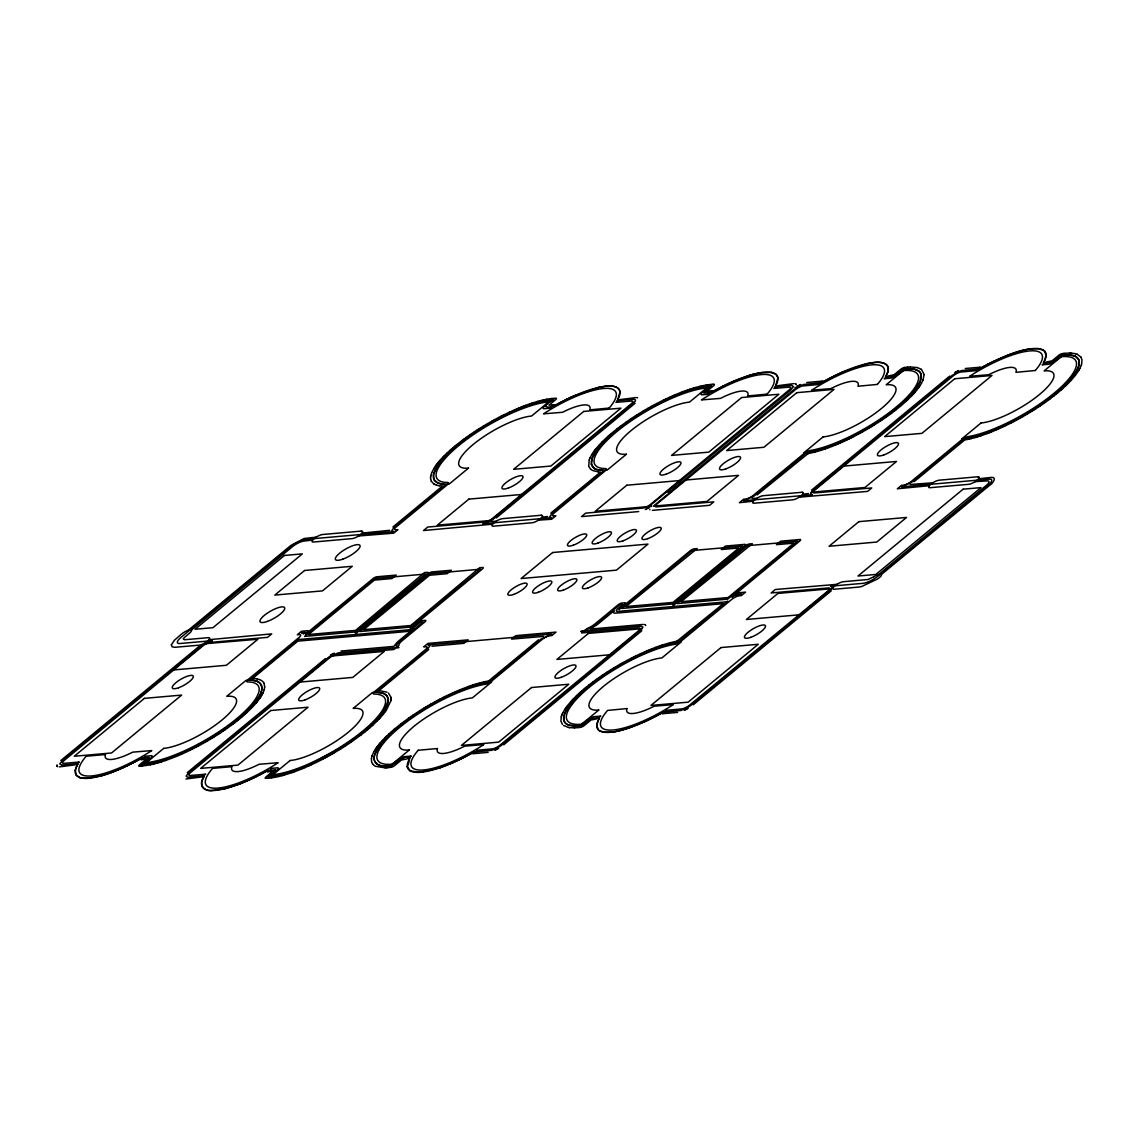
<?xml version="1.0" encoding="UTF-8"?>
<svg xmlns="http://www.w3.org/2000/svg" width="1139" height="1139" viewBox="0 0 1139 1139"><rect width="100%" height="100%" fill="white"/><g stroke="black" fill="none" stroke-linecap="round" stroke-linejoin="round"><path stroke-width="1.5" d="M56.95 765.622L57.092 764.881M264.689 686.874L264.262 689.536M371.428 758.588L371.585 761.777M388.328 700.4L384.455 710.181M391.019 699.83L391.09 699.019M430.556 477.54L430.627 476.714M75.345 770.334L76.171 775.033L79.986 777.638M888.107 370.446C889.474 362.686 879.365 361.59 873.926 362.601M371.428 758.546L372.083 755.783M390.876 700.727L391.004 699.873M430.642 476.672L430.77 475.817M75.345 770.334L75.843 768.384M888.107 370.446L887.608 372.396M430.784 475.76L431.653 472.899M390.862 700.784L386.278 710.337M561.271 716.787L560.915 721.058L562.41 724.39M1078.875 365.448L1078.861 359.91L1075.387 356.308M1081.623 364.124L1081.979 359.853L1080.939 357.105M264.248 689.579L263.166 692.555M374.816 754.502C372.054 760.012 376.682 765.949 382.533 765.864M589.219 459.985L588.721 465.979M561.285 716.744L561.57 715.819M1078.861 365.462L1077.323 369.378M1081.324 365.092L1081.609 364.181M75.843 768.369L76.712 766.248M887.608 372.41L886.74 374.532M372.097 755.726L373.976 751.569M374.816 754.488L378.746 747.113L385.922 738.513M589.247 459.942L590.03 457.949M561.584 715.762L561.94 714.808M564.659 713.569L563.819 720.318M923.017 380.013L924.113 374.56M1081.31 365.149L1080 368.21M431.667 472.842L433.845 468.556M561.954 714.765L562.381 713.769M564.659 713.555C586.713 679.57 625.553 659.865 662.642 646.055M923.003 380.07L921.479 383.231M262.653 693.623L263.137 692.612M305.864 633.555L307.174 632.316A3.146 0.883 -29.9 0 0 307.487 630.735L301.536 631.262L297.322 634.736L299.742 634.537A6.279 1.765 -29.9 0 1 299.173 637.37L248.316 679.371A5.239 1.466 -29.9 0 0 247.49 681.934A7.574 2.121 -29.9 0 0 247.775 681.934A72.825 20.445 -29.9 0 1 234.207 720.66A72.825 20.445 -29.9 0 1 146.504 762.561L145.336 762.646L150.675 758.247A5.239 1.466 -29.9 0 0 151.188 755.684L144.667 756.31A3.403 0.954 -29.9 0 1 142.218 758.916L140.837 759.699L146.29 759.215L139.684 764.668A3.146 0.883 -29.9 0 0 139.229 766.205L139.428 766.205M590.059 457.892L591.782 454.646M562.395 713.726L562.894 712.701M76.726 766.248L77.836 763.785L61.691 765.123M203.326 777.937C198.371 784.315 204.465 792.018 211.868 790.523M886.74 374.546L885.686 377.023L892.791 376.425L902.373 369.235L913.948 369.093M203.326 777.923L204.152 775.887L187.608 777.282L186.127 776.086L189.031 772.513L329.242 656.918L338.283 652.861L399.006 647.493A13.098 3.673 -29.9 0 1 400.316 640.915L423.096 622.093L420.12 622.364L415.564 626.123A6.293 1.765 -29.9 0 1 407.776 629.91L300.198 639.392A6.293 1.765 -29.9 0 1 298.931 638.979L249.555 679.997L253.499 680.424M262.07 694.719L262.625 693.679M562.922 712.644L564.859 709.312M1076.754 370.431L1077.309 369.392M1079.971 368.267L1078.761 370.446M262.041 694.776L260.689 697.011M374.019 751.512L374.646 750.444M921.451 383.288L920.098 385.523M1076.739 370.446L1072.924 376.126M389.709 530.318L362.06 533.109M433.874 468.499L435.369 466.221M437.191 466.378L433.532 474.45L434.044 479.733L438.002 483.05L445.577 484.744L394.066 527.4L391.773 530.703L393.724 531.6L306.135 539.317A12.572 3.531 -29.9 0 0 290.559 546.905L181.186 637.214A12.572 3.531 -29.9 0 0 179.934 643.521L212.423 640.659L206.814 642.496L200.763 646.326L62.645 760.368L59.741 763.913L61.663 765.123M431.937 646.226L463.943 643.321L468.157 639.847L427.922 643.393L423.722 646.867L426.128 646.667A6.279 1.765 -29.9 0 1 425.559 649.501L374.703 691.515A5.239 1.466 -29.9 0 0 373.877 694.064A7.574 2.121 -29.9 0 0 374.176 694.064A72.825 20.445 -29.9 0 1 360.607 732.79A72.825 20.445 -29.9 0 1 272.89 774.691L271.723 774.776L277.062 770.377A5.239 1.466 -29.9 0 0 277.574 767.828L271.011 768.398A3.403 0.954 -29.9 0 1 268.605 771.046L267.224 771.829L272.691 771.359L266.085 776.812A3.146 0.883 -29.9 0 0 265.615 778.336L267.209 778.279M374.674 750.373L376.169 748.095M547.588 516.494L541.95 517.263M591.824 454.589L592.508 453.479M808.348 493.514L802.696 494.283M1078.733 370.502L1075.444 375.244M259.891 698.193L260.646 697.068M437.191 466.364L438.786 464.071M384.455 710.195L375.258 721.215M592.551 453.422L594.174 451.087M564.901 709.255L565.656 708.131M919.301 386.705L920.056 385.58M259.849 698.264L257.087 701.909M435.411 466.15L436.237 464.997M385.409 711.548L386.235 710.394M376.212 748.024L377.023 746.885M565.699 708.059L566.524 706.92M918.433 387.915L919.258 386.776M209.035 639.677L271.737 633.882L267.523 637.356L209.932 642.453A6.279 1.765 -29.9 0 0 202.956 645.841L64.026 760.567A6.279 1.765 -29.9 0 0 63.457 763.401L79.331 762.062A3.403 0.954 -29.9 0 0 75.288 764.81L59.584 766.86M312.67 540.028L303.472 541.139A9.425 2.648 -29.9 0 0 292.994 546.222L191.409 630.095M305.409 634.281L372.923 578.683A3.146 0.883 -29.9 0 1 376.81 576.79L396.187 575.081L391.973 578.555L374.389 580.107L308.498 634.523L355.582 630.38L424.491 572.59L427.467 572.333A3.146 0.883 -29.9 0 1 427.153 573.899L357.048 631.789A3.146 0.883 -29.9 0 1 355.311 632.928L357.005 632.828A3.146 0.883 -29.9 0 1 357.945 631.718L428.05 573.828A3.146 0.883 -29.9 0 1 431.937 571.935L451.315 570.226L447.1 573.7L429.531 575.252L363.626 629.668L410.709 625.51L479.619 567.735L482.609 567.464A3.146 0.883 -29.9 0 1 482.295 569.044L412.176 626.934A3.146 0.883 -29.9 0 1 410.709 627.931L410.467 628.059M436.28 464.94L437.162 463.772M438.8 464.057L449.108 452.681M492.575 524.182L423.523 530.532L427.723 527.058L485.314 521.961A6.279 1.765 -29.9 0 0 492.29 518.572L631.234 403.847A6.279 1.765 -29.9 0 0 631.803 401.013L615.928 402.352A3.403 0.954 -29.9 0 0 619.972 399.604L636.231 397.525M385.366 711.604L383.473 714.039M594.216 451.016L595.113 449.848M377.08 746.814L377.963 745.646M566.567 706.849L567.45 705.682M753.32 501.203L739.396 502.698L743.61 499.224L746.073 498.996A6.279 1.765 -29.9 0 0 753.05 495.593L803.949 453.578A5.239 1.466 -29.9 0 1 809.971 450.56M918.39 387.986L916.496 390.421M929.253 485.698L897.347 488.788L901.547 485.314L904.01 485.072A6.279 1.765 -29.9 0 0 910.986 481.683L961.886 439.668A5.239 1.466 -29.9 0 1 967.908 436.636M978.643 478.779L991.243 477.412C997.636 476.771 992.453 483.961 989.663 485.299L881.401 574.469M437.219 463.701L438.173 462.505M595.156 449.777L596.11 448.595M598.587 447.755L592.323 457.736L591.483 464.498M378.02 745.575L378.96 744.379M567.507 705.611L570.653 701.838M914.019 391.247L920.284 381.28L920.91 373.834M1072.91 376.141L1070.931 378.561M1075.387 375.301L1071.044 380.412M438.23 462.434L439.241 461.224M256.019 703.19L257.03 701.98M596.167 448.524L599.513 444.68M598.601 447.741L609.977 436.08M382.405 715.32L383.416 714.11M379.016 744.322L380.027 743.098M914.005 391.261L910.759 395.005M915.429 391.702L916.439 390.478M439.298 461.153L440.366 459.928M255.962 703.261L252.431 707.148M382.348 715.392L380.084 717.94M380.084 743.027L382.362 740.478M651.052 506.556L651.536 506.015L650.654 506.599M794.951 387.445L795.349 387.402M914.304 392.998L915.372 391.759M1070.916 378.589L1064.894 384.996M440.437 459.857L441.562 458.604M570.71 701.766L571.849 700.513M913.108 394.322L914.233 393.069M441.633 458.533L442.829 457.266M599.57 444.609L602.09 441.989M378.817 719.293L380.013 718.011M382.433 740.407L384.939 737.787M571.92 700.442L573.116 699.175M910.744 395.019L908.281 397.596M911.841 395.66L913.037 394.393M1070.973 380.469L1068.467 383.103M442.9 457.195L444.153 455.899M252.36 707.219L246.793 712.658M377.493 720.645L378.746 719.364M385.936 738.499C414.596 710.665 451.329 691.003 489.841 681.293L540.883 639.164L551.888 634.024L427.894 644.945L429.873 645.841L427.581 649.145L375.955 692.056L378.803 692.427M573.173 699.104L575.807 696.442M911.769 395.731L907.698 399.775M444.224 455.828L445.534 454.532M602.161 441.918L603.471 440.622M375.229 721.229L369.62 726.554M377.422 720.716L373.179 724.788M385.01 737.716L386.32 736.406M906.943 398.906L908.253 397.611M1067.086 384.469L1068.396 383.174M445.605 454.461L446.972 453.151M603.542 440.551L606.404 437.846M386.406 736.335L389.253 733.63M575.893 696.37L577.245 695.061M906.929 398.921L904.124 401.569M1064.865 385.01C1036.476 411.336 1000.925 430.2 963.566 439.597L912.524 481.726L901.547 486.866L989.136 479.135A12.572 3.531 -29.9 0 1 987.883 485.456L878.511 575.764A12.572 3.531 -29.9 0 1 862.949 583.339L830.445 586.201L832.41 587.382L829.534 590.927L690.106 705.981L680.937 710.465L663.51 712.146L654.299 717.015M1065.648 385.85L1067.001 384.541M447.043 453.08L450.019 450.346M449.122 452.667L452.026 449.99M577.331 694.989L578.754 693.665M906.203 401.17L907.626 399.846M1065.563 385.922L1062.602 388.655M245.241 714.068L246.707 712.729M606.489 437.76L607.955 436.436M371.627 726.198L373.108 724.86M389.339 733.559L394.066 729.387M578.826 693.594L580.292 692.256M904.11 401.597C880.362 422.512 852.299 438.686 822.301 448.766M906.131 401.241L901.39 405.413M450.104 450.275L451.613 448.937M452.055 449.976C475.006 430.186 501.815 414.753 530.432 404.772M243.632 715.477L245.156 714.139M608.041 436.365L609.564 435.013M609.991 436.066C633.982 415.464 662.072 399.348 692.199 389.652M369.591 726.568L355.98 737.531L340.02 748.309L307.615 765.436L289.278 772.399L273.744 776.1L267.964 776.57L275.738 769.608L266.697 771.032M370.033 727.607L371.542 726.269M580.377 692.185L581.901 690.846M1060.993 390.065L1062.516 388.726M451.699 448.866L453.279 447.513M553.682 399.988C537.224 407.306 549.61 409.015 555.875 404.986M241.981 716.901L243.547 715.548M635.078 403.306L496.319 517.903M609.65 434.941L611.216 433.603M368.367 729.031L369.947 727.693M581.986 690.775L583.567 689.422M1060.907 390.15L1057.633 392.912M453.365 447.442L454.988 446.089M240.272 718.325L241.895 716.972M611.301 433.518L616.484 429.303M366.658 730.455L368.281 729.102M394.165 729.316L401.184 723.664M901.305 405.484L896.137 409.698M583.652 689.351L585.261 687.999M60.851 760.525L198.941 646.511M392.912 527.001L442.63 485.954L439.355 485.727M187.252 772.669L325.327 658.655M550.849 513.091L600.566 472.044L598.445 471.945M428.734 649.543L379.016 690.59L386.989 692.156M538.391 639.876L488.688 680.923L484.004 681.862M757.065 494.924L807.992 453.664M811.609 490.112L949.684 376.098M503.723 744.778L641.798 630.764M693.21 704.813L831.285 590.799M455.073 446.004L456.739 444.651M238.521 719.763L240.187 718.396M364.907 731.893L366.573 730.54M585.361 687.928L587.026 686.561M1055.867 394.35L1057.533 392.998M456.824 444.58L462.277 440.352M236.713 721.201L238.421 719.834M364.822 731.964L361.262 734.769M587.112 686.49L588.82 685.137M914.275 481.583L964.719 439.953L967.637 439.412M1054.073 395.788L1055.782 394.421M234.876 722.624L236.627 721.272M616.569 429.232L618.32 427.865M894.286 411.136L896.037 409.784M588.92 685.052L590.671 683.699M1053.974 395.859L1050.343 398.664M618.42 427.794L620.214 426.427M232.982 724.062L234.776 722.71M361.163 734.84L351.438 741.902M401.284 723.578L408.958 717.94M892.392 412.574L894.186 411.207M590.771 683.614L592.551 682.261M462.377 440.266L464.199 438.914M620.314 426.356L626.108 422.142M232.883 724.148L227.088 728.362M890.47 414.012L892.293 412.645M592.65 682.19L594.487 680.823M1048.407 400.088L1050.243 398.735M464.299 438.842L466.164 437.49M888.505 415.436L890.371 414.083M594.586 680.752L596.452 679.399M1046.442 401.526L1048.307 400.173M466.278 437.404L470.208 434.642M886.498 416.86L888.392 415.507M596.551 679.314L600.495 676.552M1044.435 402.95L1046.342 401.597M626.222 422.071L630.209 419.309M225.052 729.772L226.974 728.433M409.072 717.855L411.008 716.516M884.462 418.284L886.398 416.945M1042.399 404.373L1044.335 403.021M470.322 434.557L474.379 431.823M222.973 731.181L224.938 729.843M349.374 743.326L351.325 741.987M411.108 716.445L413.073 715.107M882.398 419.693L884.348 418.355M600.595 676.481L602.559 675.142M1040.334 405.783L1042.299 404.445M630.323 419.237L632.316 417.913M220.881 732.591L222.874 731.266M349.26 743.397L345.145 746.116M413.186 715.036L419.451 710.935M880.29 421.103L882.284 419.764M602.673 675.071L604.652 673.733M1038.241 407.178L1040.22 405.854M474.479 431.752L476.501 430.428M632.43 417.842L634.437 416.518M218.759 733.972L220.767 732.662M880.176 421.174L873.841 425.231M604.766 673.662L606.788 672.352M1036.106 408.574L1038.127 407.249M476.615 430.357L478.651 429.061M634.551 416.447L636.587 415.137M216.609 735.353L218.645 734.057M342.996 747.497L345.032 746.187M606.902 672.266L613.309 668.251M1033.956 409.955L1035.992 408.645M478.764 428.99L483.021 426.342M636.701 415.066L638.765 413.77M214.431 736.719L216.495 735.424M340.817 748.85L342.882 747.568M419.565 710.864L421.615 709.569M1031.777 411.307L1033.842 410.026M316.158 537.152L304.127 538.505L290.886 545.439L188.305 630.237M358.571 535.985L393.724 533.152L397.924 529.678L395.518 529.877A6.279 1.765 -29.9 0 1 396.087 527.044L446.944 485.043A5.239 1.466 -29.9 0 0 447.769 482.48A7.574 2.121 -29.9 0 0 447.47 482.48A72.825 20.445 -29.9 0 1 461.039 443.754A72.825 20.445 -29.9 0 1 548.756 401.853L549.923 401.768L544.584 406.167A5.239 1.466 -29.9 0 0 544.072 408.73L550.635 408.146A3.403 0.954 -29.9 0 1 553.041 405.498L554.422 404.715L548.955 405.199L555.604 399.704A3.146 0.883 -29.9 0 0 556.031 398.209L551.504 398.522M638.879 413.699L643.179 411.094M496.049 521.306L491.322 521.363M538.462 520.139L551.66 519.242L555.875 515.768L553.454 515.967A6.279 1.765 -29.9 0 1 554.024 513.134L604.88 471.119A5.239 1.466 -29.9 0 0 605.706 468.57A7.574 2.121 -29.9 0 0 605.407 468.57A72.825 20.445 -29.9 0 1 618.99 429.844A72.825 20.445 -29.9 0 1 706.693 387.929L707.86 387.844L702.521 392.257A5.239 1.466 -29.9 0 0 702.008 394.806L708.586 394.236A3.403 0.954 -29.9 0 1 710.978 391.588L712.359 390.791L706.906 391.275L713.541 385.794A3.146 0.883 -29.9 0 0 713.968 384.299L713.868 384.299M212.238 738.072L214.317 736.791M338.625 750.202L340.703 748.921M871.648 426.584L873.727 425.303M756.809 498.327L752.067 498.384M421.743 709.497L423.822 708.216M799.222 497.159L867.548 491.407L871.748 487.933L814.2 492.988A6.279 1.765 -29.9 0 1 814.769 490.154L953.713 375.429A6.279 1.765 -29.9 0 1 960.69 372.04L976.778 370.602A3.403 0.954 -29.9 0 1 979.184 367.954L980.565 367.171L965.288 368.509M1031.663 411.378L1027.378 413.998M732.534 596.651L731.85 597.078L799.663 541.082A3.146 0.883 -29.9 0 0 799.977 539.502L780.599 541.21L776.399 544.684L793.983 543.132L728.077 597.548L680.994 601.705L752.295 543.702L749.32 543.972A3.146 0.883 -29.9 0 0 745.419 545.866L675.313 603.755A3.146 0.883 -29.9 0 0 674.388 604.823L672.679 604.966A3.146 0.883 -29.9 0 0 674.416 603.827L744.522 545.937A3.146 0.883 -29.9 0 0 744.849 544.357L725.472 546.065L721.272 549.539L738.855 548.001L672.95 602.417L625.866 606.56L697.168 548.571L694.178 548.827A3.146 0.883 -29.9 0 0 690.291 550.721L620.186 608.61A3.146 0.883 -29.9 0 0 619.317 609.55L619.26 609.664A3.146 0.883 -29.9 0 1 619.801 608.283L624.542 604.353A3.146 0.883 -29.9 0 0 624.855 602.773L621.88 603.029A3.146 0.883 -29.9 0 0 617.993 604.923L594.53 624.286A9.952 2.791 -29.9 0 1 587.154 628.529L581.659 632.942L639.207 627.902A6.279 1.765 -29.9 0 1 638.637 630.721L499.694 745.447A6.279 1.765 -29.9 0 1 492.717 748.85L476.629 750.288A3.403 0.954 -29.9 0 1 474.223 752.936L472.842 753.719L488.118 752.366M932.741 482.822L910.004 484.474M975.155 481.655L987.527 480.857A9.425 2.648 -29.9 0 1 986.687 485.114L878.795 574.44M836.866 584.35L775.346 589.504L771.146 592.978L828.694 587.923A6.279 1.765 -29.9 0 1 828.124 590.757L689.18 705.482A6.279 1.765 -29.9 0 1 682.204 708.885L666.116 710.323A3.403 0.954 -29.9 0 1 663.71 712.971L662.328 713.754L677.605 712.402M483.135 426.271L487.464 423.694M210.017 739.396L212.125 738.143M869.441 427.908L871.534 426.655M338.511 750.274L334.183 752.851M423.936 708.145L426.029 706.892M613.423 668.18L617.751 665.603M643.293 411.022L645.4 409.784M207.796 740.72L209.903 739.467M867.206 429.218L869.313 427.979M426.143 706.821L428.264 705.582M1027.264 414.069L1022.907 416.603M487.577 423.623L491.963 421.131M645.514 409.713L647.65 408.488M330.324 655.181L331.036 654.768M796.745 386.548L797.457 386.135M205.547 742.002L207.668 740.777M648.547 507.866L649.258 507.453M954.696 372.638L955.407 372.225M867.092 429.289L862.707 431.795M331.947 754.146L334.069 752.922M543.403 636.416L511.625 639.121L515.839 635.647L556.06 632.102L551.86 635.576L549.397 635.804A6.279 1.765 -29.9 0 0 542.42 639.207L491.521 681.222A5.239 1.466 -29.9 0 1 485.499 684.24M428.378 705.511L430.499 704.286M732.89 596.437L733.601 596.039M617.865 665.546L619.986 664.322M497.999 748.665L498.711 748.252M687.486 708.686L688.198 708.287M647.764 408.417L652.163 405.968M203.297 743.283L205.433 742.073M329.684 755.413L331.819 754.217M430.613 704.215L435.013 701.752M1020.644 417.871L1022.779 416.675M620.114 664.251L622.25 663.04M824.081 381.351L821.148 382.761L803.436 384.512L794.922 388.798L670.159 491.735L667.183 491.991L790.58 390.093L793.456 386.591L791.534 385.366M266.683 771.046L262.952 773.11M555.889 404.986L561.513 401.939M714.751 390.549L711.021 392.442L703.859 393.012L711.647 386.036L710.195 386.093M824.095 381.351L828.765 378.803M470.45 753.961L474.322 752.039L492.034 750.288L500.619 745.945L640.018 630.921L642.951 627.076L640.986 626.165L580.776 631.476A13.098 3.673 -29.9 0 0 596.993 623.588L619.773 604.766L622.762 604.51L618.206 608.269A6.293 1.765 -29.9 0 0 617.566 611.429L725.144 601.947A6.293 1.765 -29.9 0 0 727.849 601.193L679.186 641.442L671.739 643.578M492.076 421.06L494.226 419.878M201.034 744.536L203.183 743.354M860.443 433.034L862.593 431.852M327.42 756.666L329.57 755.484M1020.53 417.942L1016.116 420.348M622.364 662.969L624.499 661.787M714.765 390.549L715.691 390.036M983.897 366.402L979.084 368.837L961.302 370.616L952.176 375.386L813.388 489.955L810.484 493.5L812.42 494.71L743.582 500.776L753.975 496.091L805.771 453.393L809.886 451.955M470.435 753.975L461.993 758.403M715.705 390.036L722.268 386.577M983.911 366.402L987.655 364.395M494.34 419.821L498.754 417.458M652.277 405.897L654.427 404.744M797.827 385.936L798.539 385.552M331.406 654.569L332.118 654.185M198.77 745.76L200.92 744.593M647.465 508.45L648.191 508.065M955.763 372.026L956.475 371.641M858.18 434.272L860.329 433.105M325.156 757.891L327.306 756.737M435.141 701.695L437.291 700.528M733.957 595.825L735.694 594.558A3.146 0.883 -29.9 0 1 739.595 592.664L745.547 592.138L741.347 595.612L738.884 595.839A6.279 1.765 -29.9 0 0 731.907 599.242L681.122 641.172A5.239 1.466 -29.9 0 1 674.986 644.275M624.628 661.731L626.777 660.563M496.917 749.248L497.643 748.864M686.418 709.284L687.13 708.885M262.938 773.11L260.133 774.605M654.555 404.672L656.705 403.533M196.492 746.956L198.642 745.817M858.066 434.329L853.638 436.65M322.892 759.101L325.042 757.962M437.404 700.471L439.554 699.332M1013.852 421.558L1016.002 420.419M626.891 660.506L631.319 658.185M828.779 378.803L841.878 372.425M133.747 762.475L141.848 758.147L149.337 757.478L141.549 764.454L145.835 764.155M561.527 401.939L567.151 399.091M133.733 762.475L127.169 765.764M987.67 364.395L990.474 362.942M260.119 774.605L256.375 776.527M498.882 417.387L501.032 416.276M656.819 403.477L663.51 400.088M196.378 747.027L191.95 749.277M320.614 760.268L322.764 759.158M439.682 699.261L444.096 697.011M1011.574 422.726L1013.724 421.615M654.284 717.015L647.735 720.261M501.16 416.219L503.31 415.123M798.909 385.366L799.621 384.996M332.488 654L333.2 653.629M646.383 509.005L647.109 508.635M956.845 371.442L957.572 371.086M851.36 437.789L853.51 436.707M318.336 761.421L320.486 760.325M1011.46 422.783L1004.769 426.086M631.433 658.128L633.597 657.046M495.835 749.804L496.561 749.434M685.322 709.839L686.048 709.469M722.283 386.577L723.208 386.107M990.489 362.942L993.293 361.547M723.222 386.093L729.757 382.975M256.36 776.527L254.495 777.453M461.978 758.417L452.667 762.774M503.424 415.066L510.087 411.862M189.686 750.402L191.822 749.348M849.096 438.914L851.246 437.846M444.224 696.954L446.374 695.886M316.072 762.532L318.222 761.478M633.711 656.975L635.861 655.922M567.165 399.091L570.895 397.326M993.308 361.547L1008.855 354.784M254.481 777.453L248.9 780.073M663.638 400.031L665.774 399.006M187.422 751.484L189.558 750.459M846.832 439.996L848.968 438.971M446.488 695.829L448.638 694.804M315.944 762.589L311.559 764.682M635.975 655.865L640.374 653.772M127.155 765.778L123.439 767.515M647.721 720.275L644.93 721.571M665.902 398.949L670.273 396.927M799.991 384.825L800.703 384.484M333.57 653.459L334.282 653.117M645.3 509.517L646.027 509.176M957.927 370.901L958.639 370.574M844.583 441.049L846.718 440.053M187.294 751.541L182.923 753.577M1002.519 427.139L1004.655 426.143M448.752 694.747L453.137 692.711M494.767 750.316L495.479 749.975M684.254 710.352L684.966 710.01M570.91 397.312L573.672 396.059M510.215 411.805L514.572 409.855M842.333 442.074L844.455 441.106M1002.391 427.196L998.049 429.161M309.31 765.707L311.431 764.739M640.502 653.715L642.624 652.747M729.772 382.975L734.37 380.939M123.425 767.529L117.915 769.936M644.916 721.571L628.856 727.992M248.886 780.087L241.596 783.176M670.401 396.87L672.508 395.931M840.098 443.071L842.219 442.131M182.795 753.619L178.467 755.527M453.251 692.669L455.358 691.729M309.196 765.764L304.868 767.658M642.738 652.704L644.845 651.764M573.686 396.059L598.957 387.345M841.892 372.425L867.149 363.711M452.653 762.788L440.224 767.672M514.686 409.798L516.779 408.887M672.622 395.874L674.715 394.977M837.891 444.025L839.984 443.128M995.828 430.115L997.921 429.204M455.486 691.672L457.579 690.775M644.973 651.707L647.066 650.796M734.384 380.939L749.149 375.486M516.892 408.844L518.985 407.976M674.843 394.92L681.25 392.314M835.684 444.95L837.777 444.082M176.274 756.438L178.353 755.57M995.714 430.158L991.457 431.923M457.693 690.718L459.772 689.85M302.661 768.583L304.754 767.7M647.18 650.753L649.258 649.885M117.901 769.936L115.21 771.046M519.099 407.919L521.149 407.079M835.57 444.993L829.235 447.499M174.096 757.335L176.161 756.495M459.885 689.793L468.343 686.532M302.547 768.626L298.333 770.306M649.387 649.828L651.437 649.002M115.196 771.046L110.796 772.74M240.699 783.532L241.582 783.191M521.263 407.036L523.314 406.239M989.293 432.763L991.343 431.966M173.982 757.378L165.639 760.482M651.551 648.945L655.722 647.336M239.816 783.874L240.685 783.547M238.934 784.216L239.802 783.888M523.427 406.196L525.435 405.427M681.364 392.272L683.386 391.517M987.171 433.575L989.179 432.806M298.219 770.348L294.104 771.886M1008.869 354.77L1017.355 351.851M238.919 784.23L225.679 788.487M525.549 405.384L527.542 404.658M683.485 391.474L685.479 390.748M827.128 448.268L829.121 447.542M985.064 434.343L987.057 433.617M655.836 647.294L657.829 646.568M110.782 772.74L106.525 774.221M821.603 382.633L821.774 382.576A65.493 18.381 -29.9 0 1 885.316 377.109M527.656 404.616L529.607 403.932M685.593 390.705L687.557 390.008M825.049 448.994L827.014 448.296M984.95 434.386L980.95 435.767M468.442 686.49L470.407 685.806M292.04 772.612L293.99 771.929M657.929 646.525L659.894 645.841M440.209 767.672L419.736 772.342M529.72 403.889L531.657 403.234M687.657 389.979L689.593 389.324M824.949 449.037L821.005 450.332M165.539 760.525L161.596 761.82M470.521 685.763L472.457 685.123M660.008 645.799L661.944 645.144M291.926 772.655L284.081 775.118M628.842 728.006L621.567 730.199M106.511 774.235L102.425 775.502M531.756 403.206L537.565 401.426M530.461 404.758L536.113 403.035M689.707 389.282L691.601 388.67M978.942 436.408L980.85 435.796M472.557 685.08L474.45 684.468M662.044 645.115L669.746 642.823M691.7 388.641L693.566 388.072M822.287 448.78L813.232 451.258M820.906 450.361L815.211 452.012M976.977 437.02L978.842 436.451M159.617 762.432L161.496 761.849M474.564 684.439L476.429 683.87M662.67 646.055L666.4 644.945M749.163 375.471L752.352 374.546M1017.369 351.851L1020.558 350.926M693.679 388.043L695.502 387.502M692.213 389.638L702.706 387.061M975.041 437.575L976.878 437.049M157.695 762.988L159.517 762.461M476.529 683.827L480.259 682.788M102.41 775.502L86.578 778.378M537.665 401.398L539.459 400.9M536.142 403.021L553.568 399.96M695.602 387.474L699.246 386.52M974.941 437.604L971.296 438.572M157.595 763.016L153.95 763.984M666.415 644.93L671.725 643.578M282.187 775.645L283.981 775.146M752.366 374.546L760.411 372.752M1020.572 350.912L1022.096 350.513M621.552 730.213L618.534 730.953M539.559 400.885L543.118 400.003M815.111 452.041L808.078 453.649M480.359 682.759L483.904 681.877M669.846 642.795L676.865 641.186M282.088 775.673L278.528 776.542M1022.11 350.513L1029.272 349.018M225.664 788.487L211.882 790.523M699.346 386.491L701.054 386.078M969.488 438.999L971.211 438.6M152.142 764.411L153.85 764.013M618.52 730.953L614.975 731.679M543.203 399.974L546.592 399.276M701.154 386.064L702.82 385.694M813.203 451.258L809.9 451.955M967.737 439.383L969.403 439.028M150.376 764.796L152.042 764.44M278.443 776.57L275.054 777.268M598.957 387.345L605.706 386.235M867.163 363.711L873.912 362.601M702.905 385.68L706.194 385.067M150.49 763.443C175.463 758.047 198.485 745.945 219.827 732.206C230.633 725.016 241.055 717.129 250.11 707.803C255.606 701.681 268.064 688.938 258.026 681.706M150.291 764.81L142.332 766.034M546.677 399.262L551.418 398.536M702.735 387.046L704.301 386.776M676.965 641.172L723.365 603.642L615.473 613.166A9.425 2.648 -29.9 0 1 614.12 610.76L597.562 624.4L590.173 629.098L643.065 624.443M150.462 763.443L145.849 764.155M274.969 777.282L271.794 777.809M904.48 367.484L904.252 367.527A3.146 0.883 -29.9 0 0 900.693 369.307L894.044 374.788L888.164 375.97A3.403 0.954 -29.9 0 1 884.135 378.718L890.527 378.205A5.239 1.466 -29.9 0 0 896.82 375.13L903.369 370.602A72.825 20.445 -29.9 0 1 898.4 405.213A72.825 20.445 -29.9 0 1 810.213 450.517M580.605 727.323L580.733 727.294A3.146 0.883 -29.9 0 0 584.264 725.529L590.913 720.047L596.793 718.866A3.403 0.954 -29.9 0 1 600.822 716.118L594.43 716.63A5.239 1.466 -29.9 0 0 588.137 719.691L581.588 724.233A72.825 20.445 -29.9 0 1 586.542 689.608A72.825 20.445 -29.9 0 1 674.744 644.318M614.96 731.679L612.312 732.078M706.28 385.053L707.803 384.825M704.329 386.776L710.167 386.093M390.99 767.302L391.247 767.273A3.146 0.883 -29.9 0 0 394.777 765.493L401.426 760.012L407.306 758.83A3.403 0.954 -29.9 0 1 411.336 756.082L404.943 756.595A5.239 1.466 -29.9 0 0 398.65 759.656L392.101 764.198A72.825 20.445 -29.9 0 1 397.055 729.586A72.825 20.445 -29.9 0 1 485.257 684.283M761.094 372.652L771.587 372.453M1029.286 349.018L1038.896 348.676L1044.42 350.912L1046.157 355.439L1043.708 363.127L1051.212 362.373L1060.309 355.311L1066.118 354.798M707.889 384.811L710.864 384.469M904.565 367.484L907.541 367.128M806.711 382.505L822.614 381.081L821.233 381.864A3.403 0.954 -29.9 0 0 818.784 384.484L802.753 385.95A6.279 1.765 -29.9 0 0 795.777 389.353L656.833 504.064A6.279 1.765 -29.9 0 0 656.263 506.898L713.811 501.843L709.597 505.317L652.405 510.357M1063.968 353.375L1062.189 353.617A3.146 0.883 -29.9 0 0 1058.629 355.382L1051.98 360.878L1046.1 362.06A3.403 0.954 -29.9 0 1 1042.071 364.807L1048.464 364.281A5.239 1.466 -29.9 0 0 1054.757 361.22L1061.306 356.692A72.825 20.445 -29.9 0 1 1056.351 391.303A72.825 20.445 -29.9 0 1 968.15 436.607M578.925 727.536L580.392 727.351M271.708 777.823L268.733 778.165M391.446 765.778C397.753 761.621 415.294 747.355 407.306 766.775M390.905 767.316L387.929 767.658M612.298 732.078L603.997 732.235L598.957 730.412M1064.054 353.361L1069.635 353.033M578.84 727.55L574.583 727.864M391.417 765.778L382.547 765.864M605.72 386.235C610.618 385.779 618.619 385.495 619.958 391.645M793.598 383.644L777.909 385.68A3.403 0.954 -29.9 0 1 773.865 388.442L789.74 387.103A6.279 1.765 -29.9 0 1 789.17 389.922L650.241 504.648A6.279 1.765 -29.9 0 1 643.264 508.051L585.674 513.134L581.46 516.608L638.666 511.568M791.505 385.381L775.431 386.747L777.894 377.735M340.917 651.052L393.809 646.397L397.411 642.026L413.87 628.401A9.425 2.648 -29.9 0 1 405.769 631.632L297.82 641.143L252.63 678.46L254.752 678.559M626.977 708.586L607.6 710.409A61.307 17.199 -29.9 0 0 613.223 729.971A61.307 17.199 -29.9 0 0 673.249 704.628L654.156 706.194A31.365 8.799 -29.9 0 1 627.019 708.572M185.984 778.991L201.674 776.94A3.403 0.954 -29.9 0 1 205.718 774.193L189.843 775.531A6.279 1.765 -29.9 0 1 190.412 772.698L329.356 657.972A6.279 1.765 -29.9 0 1 336.332 654.583L393.923 649.486L399.077 645.101A9.952 2.791 -29.9 0 1 401.483 641.285L424.89 621.937A3.146 0.883 -29.9 0 0 425.203 620.356L422.227 620.627A3.146 0.883 -29.9 0 0 418.326 622.52L413.557 626.45A3.146 0.883 -29.9 0 1 410.496 628.059M907.612 367.128L910.374 366.972M710.935 384.455L712.302 384.356M140.894 766.134L142.261 766.034M386.477 767.771L387.844 767.672M267.281 778.279L268.647 778.179M419.736 772.342L410.311 770.932M712.373 384.356L713.683 384.299M139.499 766.205L140.823 766.148M385.096 767.828L386.406 767.771M86.578 778.378L80.001 777.638M1066.132 354.798L1068.61 354.813M910.445 366.972L917.393 367.584M574.512 727.864L569.642 727.636M385.025 767.828L375.457 766.276M1069.706 353.033L1070.902 353.076M1070.973 353.076L1075.33 353.674M1068.624 354.813L1075.373 356.293M598.374 471.93L592.593 470.478M254.823 678.559L256.973 678.858M378.817 692.441L383.629 693.494L386.819 695.644M438.287 485.556L439.298 485.712M568.575 727.465L569.585 727.636M253.513 680.424L257.243 681.364M771.587 372.453L775.986 374.332L777.894 377.735M913.962 369.107L919.344 371.513M794.937 383.658L795.947 384.114M637 397.582L637.313 397.653A5.239 1.466 -29.9 0 1 637.598 397.782L637.456 397.696M438.23 485.541L436.337 485.072M644.389 624.457L645.115 624.685M568.518 727.451L563.549 725.458M257.03 678.872L260.603 680.011M1075.387 353.688L1077.152 354.257M917.45 367.598L921.408 369.378M436.28 485.057L433.916 483.99M1077.195 354.272L1080.911 357.077M257.257 681.364L258.012 681.706M57.79 766.718L57.534 766.604A5.239 1.466 -29.9 0 1 57.334 766.433M410.311 770.932L407.306 766.775M593.832 467.972C594.971 471.247 604.909 468.371 602.987 471.361L552.059 513.433L549.71 516.793L551.66 517.69L482.822 523.755L488.432 521.918L494.497 518.088L635.22 401.241L635.491 399.917L634.096 399.262L617.423 400.629L620 391.973M591.824 470.051L590.6 469.14M433.888 483.975L431.325 481.313M261.372 680.439L262.596 681.364M374.674 765.849L372.937 764.397M921.451 369.406L924.099 374.517M593.832 467.958L591.483 464.498M388.427 693.025L391.004 697.353M919.344 371.513L920.91 373.82M590.572 469.111L588.963 466.734M598.246 729.786L596.751 725.116L599.271 717.798L591.682 718.552L582.613 725.571L578.099 726.07L568.29 724.959L565.613 723.322L563.819 720.332M386.819 695.658L388.328 700.4M372.909 764.354L371.812 762.518M263.137 681.934L263.935 683.101M796.147 384.398L796.033 384.213A5.239 1.466 -29.9 0 1 796.189 384.512L796.232 384.754M649.97 509.788L649.856 509.589A5.239 1.466 -29.9 0 1 649.799 509.332M645.486 625.012L645.614 625.197A5.239 1.466 -29.9 0 1 645.656 625.468L645.699 625.553M57.164 766.291L57.05 766.091A5.239 1.466 -29.9 0 1 56.993 765.821L57.007 765.978M431.311 481.27L430.642 479.192M263.949 683.144L264.704 686.831M430.642 479.149L430.556 477.583M391.004 697.395L391.09 698.962M711.419 392.428A65.493 18.381 -29.9 0 1 775.061 386.819M553.483 406.352A65.493 18.381 -29.9 0 1 617.124 400.743M268.163 770.206A65.493 18.381 -29.9 0 1 204.522 775.801M141.777 758.061A65.493 18.381 -29.9 0 1 78.135 763.671M979.625 368.794A65.493 18.381 -29.9 0 1 1043.253 363.199M473.781 752.082A65.493 18.381 -29.9 0 1 410.154 757.691M663.268 712.117A65.493 18.381 -29.9 0 1 599.641 717.727M171.377 644.845L172.06 646.781L174.666 647.308L199.154 645.187A6.806 1.908 -29.9 0 0 207.597 641.086A6.806 1.908 -29.9 0 0 208.28 637.669L184.504 639.748L183.322 639.022A5.738 1.609 -29.9 0 1 184.319 637.569L189.444 633.241A6.806 1.908 -29.9 0 0 190.128 629.824A6.806 1.908 -29.9 0 0 181.699 633.925L174.395 640.246L171.377 644.845M303.487 633.711L305.394 632.472L301.508 632.814L303.487 633.711M86.194 756.239L86.094 756.353A61.307 17.199 -29.9 0 0 91.732 775.915A61.307 17.199 -29.9 0 0 151.758 750.573L132.651 752.153A31.365 8.799 -29.9 0 1 105.514 754.531L86.194 756.239M212.594 768.369L212.48 768.498A61.307 17.199 -29.9 0 0 218.118 788.06A61.307 17.199 -29.9 0 0 278.144 762.703L259.051 764.283A31.365 8.799 -29.9 0 1 231.915 766.661L212.594 768.369M609.166 408.061L589.774 409.869A31.365 8.799 -29.9 0 0 562.595 412.275L543.502 413.841A61.307 17.199 -29.9 0 1 603.528 388.484A61.307 17.199 -29.9 0 1 609.166 408.061M418.212 750.259L418.113 750.373A61.307 17.199 -29.9 0 0 423.736 769.936A61.307 17.199 -29.9 0 0 483.762 744.593L464.669 746.159A31.365 8.799 -29.9 0 1 437.533 748.537L418.212 750.259M767.102 394.137L747.711 395.959A31.365 8.799 -29.9 0 0 720.546 398.365L701.439 399.917A61.307 17.199 -29.9 0 1 761.464 374.574A61.307 17.199 -29.9 0 1 767.102 394.137M877.357 384.427L857.966 386.235A31.365 8.799 -29.9 0 0 830.801 388.641L811.708 390.207A61.307 17.199 -29.9 0 1 871.734 364.864A61.307 17.199 -29.9 0 1 877.357 384.427M1035.294 370.502L1015.917 372.325A31.365 8.799 -29.9 0 0 988.737 374.731L969.645 376.297A61.307 17.199 -29.9 0 1 1029.67 350.94A61.307 17.199 -29.9 0 1 1035.294 370.502M284.465 555.448L195.082 629.255L212.95 627.689L302.348 553.881L284.465 555.448M204.294 643.962L172.744 670.017L226.376 665.29L257.927 639.235L204.394 643.806M144.397 698.364L74.277 756.253L111.537 752.979L181.642 695.089L144.397 698.364M304.597 570.482L274.798 595.085L322.479 590.885L352.264 566.282L304.597 570.482M468.471 468.129L449.193 484.047A75.971 21.328 -29.9 0 1 456.81 445.89A75.971 21.328 -29.9 0 1 550.849 400.116L531.571 416.034A47.155 13.241 -29.9 0 0 473.212 444.452A47.155 13.241 -29.9 0 0 468.471 468.129M163.689 748.38L144.397 764.297A75.971 21.328 -29.9 0 0 238.435 718.524A75.971 21.328 -29.9 0 0 246.067 680.353L226.775 696.285A47.155 13.241 -29.9 0 1 222.048 719.962A47.155 13.241 -29.9 0 1 163.689 748.38M468.869 499.124L437.333 525.179L490.966 520.452L522.516 494.397L468.869 499.124M374.717 578.527L304.597 636.416L355.268 631.96L425.374 574.07L374.717 578.527M583.723 411.435L513.618 469.325L550.863 466.05L620.969 408.161L583.723 411.435M429.844 573.672L359.725 631.561L410.396 627.091L480.501 569.201L429.844 573.672M330.68 656.092L299.13 682.147L352.777 677.42L384.313 651.366L330.68 656.092M270.783 710.508L200.678 768.398L237.923 765.109L308.028 707.219L270.783 710.508M626.422 454.219L607.13 470.136A75.971 21.328 -29.9 0 1 614.761 431.98A75.971 21.328 -29.9 0 1 708.8 386.192L689.508 402.11A47.155 13.241 -29.9 0 0 631.148 430.528A47.155 13.241 -29.9 0 0 626.422 454.219M290.075 760.51L270.797 776.428A75.971 21.328 -29.9 0 0 364.836 730.654A75.971 21.328 -29.9 0 0 372.453 692.498L353.175 708.415A47.155 13.241 -29.9 0 1 348.434 732.106A47.155 13.241 -29.9 0 1 290.075 760.51M626.82 485.214L595.27 511.254L648.903 506.528L680.453 480.487L626.82 485.214M552.629 552.515L521.078 578.555L616.441 570.155L647.991 544.1L552.629 552.515M741.66 397.525L671.554 455.415L708.8 452.126L778.919 394.236L741.66 397.525M684.923 480.089L653.373 506.143L707.02 501.416L738.57 475.362L684.923 480.089M796.787 392.67L726.682 450.56L763.927 447.271L834.047 389.381L796.787 392.67M409.271 750.017L389.994 765.935A75.971 21.328 -29.9 0 1 397.611 727.764A75.971 21.328 -29.9 0 1 491.649 681.99L472.372 697.908A47.155 13.241 -29.9 0 0 413.998 726.326A47.155 13.241 -29.9 0 0 409.271 750.017M823.098 436.892L803.821 452.809A75.971 21.328 -29.9 0 0 897.859 407.036L897.859 407.022A75.971 21.328 -29.9 0 0 905.477 368.865L886.199 384.783A47.155 13.241 -29.9 0 1 881.458 408.474A47.155 13.241 -29.9 0 1 823.098 436.892M588.45 633.384L556.9 659.438L610.547 654.711L642.083 628.657L588.45 633.384M692.085 550.564L621.965 608.454L672.636 603.983L742.742 546.094L692.085 550.564M531.529 687.529L461.423 745.419L498.668 742.13L568.774 684.24L531.529 687.529M842.86 466.178L811.31 492.219L864.957 487.492L896.507 461.452L842.86 466.178M747.212 545.709L677.107 603.599L727.764 599.128L797.87 541.239L747.212 545.709M954.738 378.746L884.619 436.636L921.878 433.361L991.984 375.471L954.738 378.746M737.488 594.401C729.259 598.445 749.804 591.255 737.488 594.401M598.758 710.038L579.48 725.97A75.971 21.328 -29.9 0 1 587.098 687.799A75.971 21.328 -29.9 0 1 681.136 642.026L661.859 657.943A47.155 13.241 -29.9 0 0 603.485 686.361A47.155 13.241 -29.9 0 0 598.758 710.038M858.863 521.648L829.078 546.25L876.759 542.05L906.544 517.448L858.863 521.648M981.035 422.968L961.757 438.885A75.971 21.328 -29.9 0 0 1055.796 393.112A75.971 21.328 -29.9 0 0 1063.413 354.955L1044.136 370.873A47.155 13.241 -29.9 0 1 1039.409 394.564A47.155 13.241 -29.9 0 1 981.035 422.968M777.937 593.419L746.387 619.474L800.034 614.747L831.584 588.692L777.937 593.419M721.015 647.564L650.91 705.454L688.155 702.165L758.275 644.275L721.015 647.564M963.124 489.186L857.966 576.021L875.848 574.455L981.006 487.62L963.124 489.186M873.727 576.818L867.989 579.495L843.259 581.716A6.806 1.908 -29.9 0 0 834.83 585.816A6.806 1.908 -29.9 0 0 834.147 589.247L858.464 587.098A20.744 5.823 -29.9 0 0 861.739 586.471L877.386 579.068A6.806 1.908 -29.9 0 0 881.259 574.341A6.806 1.908 -29.9 0 0 873.727 576.818M361.291 531.101L322.551 534.518A6.806 1.908 -29.9 0 0 314.122 538.619A6.806 1.908 -29.9 0 0 313.439 542.036L352.179 538.619A6.806 1.908 -29.9 0 0 360.607 534.518A6.806 1.908 -29.9 0 0 361.291 531.101M541.182 515.255L502.441 518.658A6.806 1.908 -29.9 0 0 494.013 522.773A6.806 1.908 -29.9 0 0 493.329 526.19L532.07 522.773A6.806 1.908 -29.9 0 0 540.498 518.672A6.806 1.908 -29.9 0 0 541.182 515.255M801.941 492.276L763.201 495.693A6.806 1.908 -29.9 0 0 754.773 499.793A6.806 1.908 -29.9 0 0 754.089 503.21L792.829 499.807A6.806 1.908 -29.9 0 0 801.258 495.693A6.806 1.908 -29.9 0 0 801.941 492.276M977.874 476.771L939.134 480.188A6.806 1.908 -29.9 0 0 930.705 484.289A6.806 1.908 -29.9 0 0 930.022 487.706L968.762 484.303A6.806 1.908 -29.9 0 0 977.191 480.188A6.806 1.908 -29.9 0 0 977.874 476.771M342.782 559.164A14.152 3.972 -29.9 0 0 360.052 545.567A14.152 3.972 -29.9 0 0 340.305 552.657A14.152 3.972 -29.9 0 0 342.782 559.164M267.409 621.396A14.152 3.972 -29.9 0 0 284.679 607.799A14.152 3.972 -29.9 0 0 264.931 614.889A14.152 3.972 -29.9 0 0 267.409 621.396M513.661 594.43A11.006 3.09 -29.9 0 0 527.086 583.851A11.006 3.09 -29.9 0 0 511.724 589.376A11.006 3.09 -29.9 0 0 513.661 594.43M573.244 545.225A11.006 3.09 -29.9 0 0 586.685 534.647A11.006 3.09 -29.9 0 0 571.322 540.171A11.006 3.09 -29.9 0 0 573.244 545.225M538.391 592.252A11.006 3.09 -29.9 0 0 551.817 581.673A11.006 3.09 -29.9 0 0 536.455 587.197A11.006 3.09 -29.9 0 0 538.391 592.252M597.989 543.047A11.006 3.09 -29.9 0 0 611.415 532.468A11.006 3.09 -29.9 0 0 596.053 537.978A11.006 3.09 -29.9 0 0 597.989 543.047M563.421 590.045A11.006 3.09 -29.9 0 0 576.861 579.466A11.006 3.09 -29.9 0 0 561.499 584.99A11.006 3.09 -29.9 0 0 563.421 590.045M623.019 540.84A11.006 3.09 -29.9 0 0 636.445 530.261A11.006 3.09 -29.9 0 0 621.082 535.786A11.006 3.09 -29.9 0 0 623.019 540.84M588.151 587.866A11.006 3.09 -29.9 0 0 601.591 577.288A11.006 3.09 -29.9 0 0 586.229 582.812A11.006 3.09 -29.9 0 0 588.151 587.866M647.749 538.662A11.006 3.09 -29.9 0 0 661.175 528.083A11.006 3.09 -29.9 0 0 645.827 533.593A11.006 3.09 -29.9 0 0 647.749 538.662M666.215 474.137A12.045 3.389 -29.9 0 0 680.923 462.562A12.045 3.389 -29.9 0 0 664.108 468.613A12.045 3.389 -29.9 0 0 666.215 474.137M508.279 488.062A12.045 3.389 -29.9 0 0 522.986 476.486A12.045 3.389 -29.9 0 0 506.172 482.523A12.045 3.389 -29.9 0 0 508.279 488.062M304.967 699.901A12.045 3.389 -29.9 0 0 319.675 688.326A12.045 3.389 -29.9 0 0 302.86 694.363A12.045 3.389 -29.9 0 0 304.967 699.901M178.581 687.757A12.045 3.389 -29.9 0 0 193.288 676.182A12.045 3.389 -29.9 0 0 176.46 682.218A12.045 3.389 -29.9 0 0 178.581 687.757M725.814 468.898A12.045 3.389 -29.9 0 0 740.535 457.323A12.045 3.389 -29.9 0 0 723.706 463.359A12.045 3.389 -29.9 0 0 725.814 468.898M883.75 454.974A12.045 3.389 -29.9 0 0 898.472 443.398A12.045 3.389 -29.9 0 0 881.643 449.435A12.045 3.389 -29.9 0 0 883.75 454.974M561.242 677.321A12.045 3.389 -29.9 0 0 575.964 665.746A12.045 3.389 -29.9 0 0 559.135 671.782A12.045 3.389 -29.9 0 0 561.242 677.321M750.743 637.342A12.045 3.389 -29.9 0 0 765.451 625.767A12.045 3.389 -29.9 0 0 748.622 631.818A12.045 3.389 -29.9 0 0 750.743 637.342"/></g></svg>
